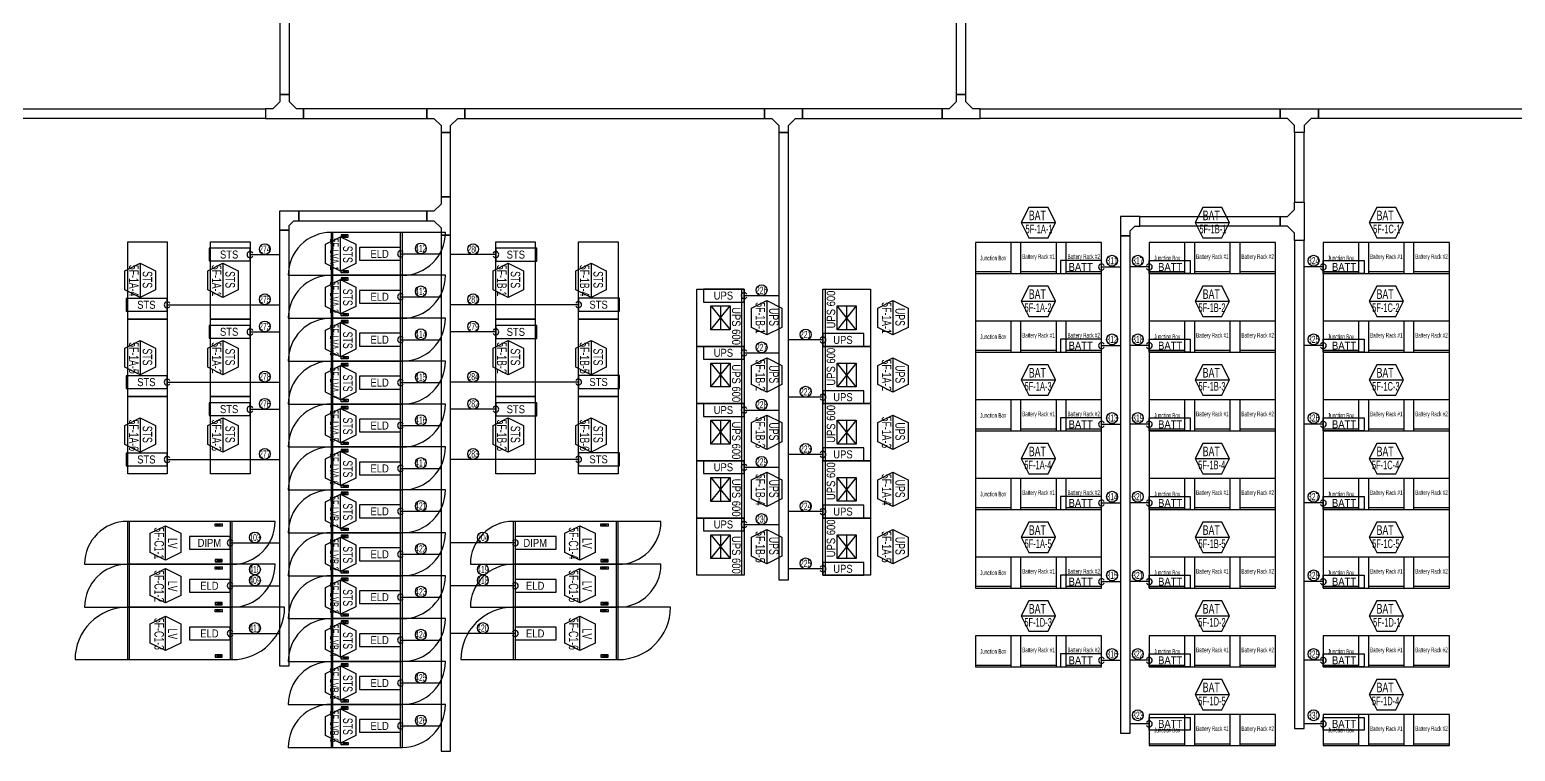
# Model space of a CAD drawing. Header units: millimetres. Extents: x 89450 to 753248, y -530175 to 1209785.
# Drawn here: x 309450 to 340634, y 386378 to 401511 of the extents above; entities that cross this region are included whole.
import ezdxf
from ezdxf.enums import TextEntityAlignment as Align

# ---------------------------------------------------------------- set-up
doc = ezdxf.new("R2010")
doc.units = ezdxf.units.MM
doc.header["$LTSCALE"] = 150
for name, color, linetype in [('------00 Switch Gear', 3, 'Continuous'), ('------00 Switch Gear_Number', 1, 'Continuous'), ('-----29 Indicator', 1, 'Continuous'), ('-----99 EPMS CABLE DUCT', 4, 'Continuous'), ('-----99 EPMS CONDUIT', 4, 'Continuous'), ('-----99 EPMS DEVICE', 3, 'Continuous')]:
    doc.layers.add(name, color=color, linetype=linetype)
doc.layers.add('NOPLOT', color=191, linetype='Continuous', plot=False)
doc.styles.add('ELEC', font='')
doc.styles.get('ELEC').set_extended_font_data('Dotum')

# ---------------------------------------------------------------- blocks, each defined once
blk = doc.blocks.new('zw$32E')
for p, q in [((100, 0), (0, 0)), ((0, 0), (0, -400)), ((100, -75), (100, 0)), ((175, -150), (100, -75)), ((250, -150), (175, -150)), ((250, -250), (250, -150)), ((100, -325), (175, -250)), ((175, -250), (250, -250)), ((0, -400), (100, -400)), ((100, -400), (100, -325))]:
    blk.add_line(p, q)
blk = doc.blocks.new('A$C2e8f9a8b')
at = {"color": 0}
blk.add_line((30, 750), (30, 0), dxfattribs=at)
blk.add_lwpolyline([(650, 0), (0, 0), (0, 750), (650, 750)], close=True, dxfattribs=at)
blk = doc.blocks.new('UPS 600kV')
at = {"layer": '------00 Switch Gear', "color": 161}
blk.add_line((800, 850), (-402, 850), dxfattribs=at)
blk.add_lwpolyline([(798, -100), (-402, -100), (-402, 900), (798, 900)], close=True, dxfattribs=at)
at = {"layer": 'NOPLOT', "color": 161}
for p, q in [((-52, 199), (448, 601)), ((448, 199), (-52, 601)), ((-52, 400), (448, 400))]:
    blk.add_line(p, q, dxfattribs=at)
blk.add_lwpolyline([(448, 601), (448, 199), (-52, 199), (-52, 601)], close=True, dxfattribs=at)
at = {"layer": 'NOPLOT', "color": 161, "style": 'ELEC', "width": 0.85}
blk.add_text('UPS 600', height=178.2, dxfattribs=at).set_placement((-26, 731), align=Align.MIDDLE_LEFT)
blk = doc.blocks.new('STS-R')
at = {"color": 161}
blk.add_lwpolyline([(886994, -128588), (888614, -128588), (888614, -129418), (886994, -129418), (886994, -128588)], dxfattribs=at)
blk = doc.blocks.new('900X1500')
at = {"layer": '------00 Switch Gear', "color": 0}
for p, q in [((-1460, 900), (-1460, 0)), ((-210, 850), (-360, 800)), ((-360, 850), (-210, 800)), ((900, 900), (-42, 900)), ((-40, 900), (-40, 0)), ((-2400, 0), (-1458, 0)), ((-210, 50), (-360, 100)), ((-360, 50), (-210, 100))]:
    blk.add_line(p, q, dxfattribs=at)
at = {"layer": '------00 Switch Gear', "color": 0, "elevation": 0}
for points in [[(-1500, 900), (-1500, 0), (0, 0), (0, 900)], [(-360, 850), (-210, 850), (-210, 800), (-360, 800)], [(-360, 50), (-210, 50), (-210, 100), (-360, 100)]]:
    blk.add_lwpolyline(points, close=True, dxfattribs=at)
at = {"layer": '------00 Switch Gear', "color": 0}
for centre, start, end in [((-1500, 0), 90, 180), ((0, 900), 270, 0)]:
    blk.add_arc(centre, 900, start, end, dxfattribs=at)
blk = doc.blocks.new('1100x2200')
at = {"layer": '------00 Switch Gear', "color": 161}
for p, q in [((-2160, 0), (-2160, 1100)), ((-1990, 1050), (-1840, 1000)), ((-1840, 1050), (-1990, 1000)), ((1100, 1100), (-42, 1100)), ((-40, 0), (-40, 1100)), ((-3300, 0), (-2158, 0)), ((-1990, 50), (-1840, 100)), ((-1840, 50), (-1990, 100))]:
    blk.add_line(p, q, dxfattribs=at)
at = {"layer": '------00 Switch Gear', "color": 161, "elevation": 0}
for points in [[(0, 0), (0, 1100), (-2200, 1100), (-2200, 0)], [(-1840, 1050), (-1990, 1050), (-1990, 1000), (-1840, 1000)], [(-1840, 50), (-1990, 50), (-1990, 100), (-1840, 100)]]:
    blk.add_lwpolyline(points, close=True, dxfattribs=at)
at = {"layer": '------00 Switch Gear', "color": 161}
for centre, start, end in [((-2200, 0), 90, 180), ((0, 1100), 270, 0)]:
    blk.add_arc(centre, 1100, start, end, dxfattribs=at)
blk = doc.blocks.new('900x2200')
at = {"layer": '------00 Switch Gear', "color": 161}
for p, q in [((-2160, 900), (-2160, 0)), ((-210, 850), (-360, 800)), ((-360, 850), (-210, 800)), ((900, 900), (-42, 900)), ((-40, 900), (-40, 0)), ((-3100, 0), (-2158, 0)), ((-210, 50), (-360, 100)), ((-360, 50), (-210, 100))]:
    blk.add_line(p, q, dxfattribs=at)
for points in [[(-2200, 900), (-2200, 0), (0, 0), (0, 900)], [(-360, 850), (-210, 850), (-210, 800), (-360, 800)], [(-360, 50), (-210, 50), (-210, 100), (-360, 100)]]:
    blk.add_lwpolyline(points, close=True, dxfattribs=at)
for centre, start, end in [((-2200, 0), 90, 180), ((0, 900), 270, 0)]:
    blk.add_arc(centre, 900, start, end, dxfattribs=at)

msp = doc.modelspace()

# ---------------------------------------------------------------- linework, layer by layer
at = {"layer": '------00 Switch Gear', "color": 161, "elevation": 0}
for points in [[(331950, 389800), (331950, 397050), (329300, 397050), (329300, 389800), (331950, 389800)], [(335600, 389800), (335600, 397050), (332950, 397050), (332950, 389800), (335600, 389800)], [(339250, 389800), (339250, 397050), (336600, 397050), (336600, 389800), (339250, 389800)]]:
    msp.add_lwpolyline(points, dxfattribs=at)
for points in [[(329300, 397050), (329300, 396400), (331950, 396400), (331950, 397050)], [(332950, 397050), (332950, 396400), (335600, 396400), (335600, 397050)], [(336600, 397050), (336600, 396400), (339250, 396400), (339250, 397050)], [(329300, 395400), (329300, 394750), (331950, 394750), (331950, 395400)], [(332950, 395400), (332950, 394750), (335600, 394750), (335600, 395400)], [(336600, 395400), (336600, 394750), (339250, 394750), (339250, 395400)], [(329300, 393750), (329300, 393100), (331950, 393100), (331950, 393750)], [(332950, 393750), (332950, 393100), (335600, 393100), (335600, 393750)], [(336600, 393750), (336600, 393100), (339250, 393100), (339250, 393750)], [(329300, 392100), (329300, 391450), (331950, 391450), (331950, 392100)], [(332950, 392100), (332950, 391450), (335600, 391450), (335600, 392100)], [(336600, 392100), (336600, 391450), (339250, 391450), (339250, 392100)], [(329300, 390450), (329300, 389800), (331950, 389800), (331950, 390450)], [(332950, 390450), (332950, 389800), (335600, 389800), (335600, 390450)], [(336600, 390450), (336600, 389800), (339250, 389800), (339250, 390450)], [(329300, 388800), (329300, 388150), (331950, 388150), (331950, 388800)], [(332950, 388800), (332950, 388150), (335600, 388150), (335600, 388800)], [(336600, 388800), (336600, 388150), (339250, 388150), (339250, 388800)], [(332950, 387150), (332950, 386500), (335600, 386500), (335600, 387150)], [(336600, 387150), (336600, 386500), (339250, 386500), (339250, 387150)]]:
    msp.add_lwpolyline(points, close=True, dxfattribs=at)
at = {"layer": '------00 Switch Gear_Number', "elevation": 0}
for points in [[(330265, 397465), (330985, 397465), (330825, 397785), (330425, 397785), (330265, 397465), (330425, 397145), (330825, 397145), (330985, 397465)], [(333915, 397465), (334635, 397465), (334475, 397785), (334075, 397785), (333915, 397465), (334075, 397145), (334475, 397145), (334635, 397465)], [(337565, 397465), (338285, 397465), (338125, 397785), (337725, 397785), (337565, 397465), (337725, 397145), (338125, 397145), (338285, 397465)], [(315976, 396450), (315976, 397170), (316296, 397010), (316296, 396609), (315976, 396450), (315656, 396609), (315656, 397010), (315976, 397170)], [(315976, 395550), (315976, 396270), (316296, 396110), (316296, 395709), (315976, 395550), (315656, 395709), (315656, 396110), (315976, 396270)], [(330265, 395815), (330985, 395815), (330825, 396135), (330425, 396135), (330265, 395815), (330425, 395495), (330825, 395495), (330985, 395815)], [(333915, 395815), (334635, 395815), (334475, 396135), (334075, 396135), (333915, 395815), (334075, 395495), (334475, 395495), (334635, 395815)], [(337565, 395815), (338285, 395815), (338125, 396135), (337725, 396135), (337565, 395815), (337725, 395495), (338125, 395495), (338285, 395815)], [(324920, 395829), (324920, 395109), (324600, 395269), (324600, 395670), (324920, 395829), (325240, 395670), (325240, 395269), (324920, 395109)], [(327570, 395829), (327570, 395109), (327250, 395269), (327250, 395670), (327570, 395829), (327890, 395670), (327890, 395269), (327570, 395109)], [(315976, 394650), (315976, 395370), (316296, 395210), (316296, 394809), (315976, 394650), (315656, 394809), (315656, 395210), (315976, 395370)], [(324920, 394629), (324920, 393909), (324600, 394069), (324600, 394470), (324920, 394629), (325240, 394470), (325240, 394069), (324920, 393909)], [(327570, 394629), (327570, 393909), (327250, 394069), (327250, 394470), (327570, 394629), (327890, 394470), (327890, 394069), (327570, 393909)], [(330265, 394165), (330985, 394165), (330825, 394485), (330425, 394485), (330265, 394165), (330425, 393845), (330825, 393845), (330985, 394165)], [(333915, 394165), (334635, 394165), (334475, 394485), (334075, 394485), (333915, 394165), (334075, 393845), (334475, 393845), (334635, 394165)], [(337565, 394165), (338285, 394165), (338125, 394485), (337725, 394485), (337565, 394165), (337725, 393845), (338125, 393845), (338285, 394165)], [(315976, 393750), (315976, 394470), (316296, 394310), (316296, 393909), (315976, 393750), (315656, 393909), (315656, 394310), (315976, 394470)], [(315976, 392850), (315976, 393570), (316296, 393410), (316296, 393009), (315976, 392850), (315656, 393009), (315656, 393410), (315976, 393570)], [(324920, 393429), (324920, 392709), (324600, 392869), (324600, 393270), (324920, 393429), (325240, 393270), (325240, 392869), (324920, 392709)], [(327570, 393429), (327570, 392709), (327250, 392869), (327250, 393270), (327570, 393429), (327890, 393270), (327890, 392869), (327570, 392709)], [(315976, 391950), (315976, 392670), (316296, 392510), (316296, 392109), (315976, 391950), (315656, 392109), (315656, 392510), (315976, 392670)], [(330265, 392515), (330985, 392515), (330825, 392835), (330425, 392835), (330265, 392515), (330425, 392195), (330825, 392195), (330985, 392515)], [(333915, 392515), (334635, 392515), (334475, 392835), (334075, 392835), (333915, 392515), (334075, 392195), (334475, 392195), (334635, 392515)], [(337565, 392515), (338285, 392515), (338125, 392835), (337725, 392835), (337565, 392515), (337725, 392195), (338125, 392195), (338285, 392515)], [(324920, 392229), (324920, 391509), (324600, 391669), (324600, 392070), (324920, 392229), (325240, 392070), (325240, 391669), (324920, 391509)], [(327570, 392229), (327570, 391509), (327250, 391669), (327250, 392070), (327570, 392229), (327890, 392070), (327890, 391669), (327570, 391509)], [(315976, 391050), (315976, 391770), (316296, 391610), (316296, 391209), (315976, 391050), (315656, 391209), (315656, 391610), (315976, 391770)], [(312301, 390389), (312301, 391109), (312621, 390949), (312621, 390548), (312301, 390389), (311981, 390548), (311981, 390949), (312301, 391109)], [(321000, 390389), (321000, 391109), (321320, 390949), (321320, 390548), (321000, 390389), (320680, 390548), (320680, 390949), (321000, 391109)], [(330265, 390865), (330985, 390865), (330825, 391185), (330425, 391185), (330265, 390865), (330425, 390545), (330825, 390545), (330985, 390865)], [(333915, 390865), (334635, 390865), (334475, 391185), (334075, 391185), (333915, 390865), (334075, 390545), (334475, 390545), (334635, 390865)], [(337565, 390865), (338285, 390865), (338125, 391185), (337725, 391185), (337565, 390865), (337725, 390545), (338125, 390545), (338285, 390865)], [(315976, 390150), (315976, 390870), (316296, 390710), (316296, 390309), (315976, 390150), (315656, 390309), (315656, 390710), (315976, 390870)], [(324920, 391029), (324920, 390309), (324600, 390469), (324600, 390870), (324920, 391029), (325240, 390870), (325240, 390469), (324920, 390309)], [(327570, 391029), (327570, 390309), (327250, 390469), (327250, 390870), (327570, 391029), (327890, 390870), (327890, 390469), (327570, 390309)], [(312301, 389489), (312301, 390209), (312621, 390049), (312621, 389648), (312301, 389489), (311981, 389648), (311981, 390049), (312301, 390209)], [(321000, 389489), (321000, 390209), (321320, 390049), (321320, 389648), (321000, 389489), (320680, 389648), (320680, 390049), (321000, 390209)], [(315976, 389250), (315976, 389970), (316296, 389810), (316296, 389409), (315976, 389250), (315656, 389409), (315656, 389810), (315976, 389970)], [(330265, 389215), (330985, 389215), (330825, 389535), (330425, 389535), (330265, 389215), (330425, 388895), (330825, 388895), (330985, 389215)], [(333915, 389215), (334635, 389215), (334475, 389535), (334075, 389535), (333915, 389215), (334075, 388895), (334475, 388895), (334635, 389215)], [(337565, 389215), (338285, 389215), (338125, 389535), (337725, 389535), (337565, 389215), (337725, 388895), (338125, 388895), (338285, 389215)], [(312301, 388489), (312301, 389209), (312621, 389049), (312621, 388648), (312301, 388489), (311981, 388648), (311981, 389049), (312301, 389209)], [(321000, 388489), (321000, 389209), (321320, 389049), (321320, 388648), (321000, 388489), (320680, 388648), (320680, 389049), (321000, 389209)], [(315976, 388350), (315976, 389070), (316296, 388910), (316296, 388509), (315976, 388350), (315656, 388509), (315656, 388910), (315976, 389070)], [(315976, 387450), (315976, 388170), (316296, 388010), (316296, 387609), (315976, 387450), (315656, 387609), (315656, 388010), (315976, 388170)], [(333915, 387565), (334635, 387565), (334475, 387885), (334075, 387885), (333915, 387565), (334075, 387245), (334475, 387245), (334635, 387565)], [(337565, 387565), (338285, 387565), (338125, 387885), (337725, 387885), (337565, 387565), (337725, 387245), (338125, 387245), (338285, 387565)], [(315976, 386550), (315976, 387270), (316296, 387110), (316296, 386709), (315976, 386550), (315656, 386709), (315656, 387110), (315976, 387270)]]:
    msp.add_lwpolyline(points, dxfattribs=at)
at = {"layer": '------00 Switch Gear_Number', "color": 1, "elevation": 0}
for points in [[(311770, 396614), (311770, 395894), (311450, 396053), (311450, 396454), (311770, 396614), (312090, 396454), (312090, 396053), (311770, 395894)], [(313507, 396614), (313507, 395894), (313187, 396053), (313187, 396454), (313507, 396614), (313827, 396454), (313827, 396053), (313507, 395894)], [(319495, 396614), (319495, 395894), (319175, 396053), (319175, 396454), (319495, 396614), (319815, 396454), (319815, 396053), (319495, 395894)], [(321232, 396614), (321232, 395894), (320912, 396053), (320912, 396454), (321232, 396614), (321552, 396454), (321552, 396053), (321232, 395894)], [(311770, 394992), (311770, 394272), (311450, 394431), (311450, 394832), (311770, 394992), (312090, 394832), (312090, 394431), (311770, 394272)], [(313507, 394992), (313507, 394272), (313187, 394431), (313187, 394832), (313507, 394992), (313827, 394832), (313827, 394431), (313507, 394272)], [(319495, 394992), (319495, 394272), (319175, 394431), (319175, 394832), (319495, 394992), (319815, 394832), (319815, 394431), (319495, 394272)], [(321232, 394992), (321232, 394272), (320912, 394431), (320912, 394832), (321232, 394992), (321552, 394832), (321552, 394431), (321232, 394272)], [(311770, 393370), (311770, 392650), (311450, 392809), (311450, 393210), (311770, 393370), (312090, 393210), (312090, 392809), (311770, 392650)], [(313507, 393370), (313507, 392650), (313187, 392809), (313187, 393210), (313507, 393370), (313827, 393210), (313827, 392809), (313507, 392650)], [(319495, 393370), (319495, 392650), (319175, 392809), (319175, 393210), (319495, 393370), (319815, 393210), (319815, 392809), (319495, 392650)], [(321232, 393370), (321232, 392650), (320912, 392809), (320912, 393210), (321232, 393370), (321552, 393210), (321552, 392809), (321232, 392650)]]:
    msp.add_lwpolyline(points, dxfattribs=at)
at = {"layer": '-----29 Indicator'}
for centre in [(314385, 396909, 0), (317660, 396923, 0), (318758, 396908, 0), (332170, 396667, 0), (332710, 396667, 0), (336401, 396667, 0), (317660, 396023, 0), (324813, 396048, 0), (314385, 395857, 0), (318758, 395858, 0), (314385, 395287, 0), (317660, 395123, 0), (318758, 395286, 0), (325738, 395118, 0), (332170, 395017, 0), (332710, 395017, 0), (336401, 395017, 0), (324813, 394848, 0), (314385, 394235, 0), (317660, 394223, 0), (318758, 394236, 0), (325738, 393918, 0), (314385, 393665, 0), (318758, 393664, 0), (324813, 393648, 0), (317660, 393323, 0), (332170, 393367, 0), (332710, 393367, 0), (336401, 393367, 0), (314385, 392613, 0), (318758, 392614, 0), (325738, 392718, 0), (317660, 392423, 0), (324813, 392448, 0), (332170, 391717, 0), (332710, 391717, 0), (336401, 391717, 0), (317660, 391523, 0), (324813, 391248, 0), (325738, 391518, 0), (314178, 390862, 0), (317660, 390623, 0), (318962, 390862, 0), (325738, 390318, 0), (314178, 390190, 0), (318962, 390190, 0), (332170, 390067, 0), (332710, 390067, 0), (336401, 390067, 0), (314178, 389962, 0), (317660, 389723, 0), (318962, 389962, 0), (314178, 388962, 0), (317660, 388823, 0), (318962, 388962, 0), (332170, 388417, 0), (332710, 388417, 0), (336401, 388417, 0), (317660, 387923, 0), (317660, 387023, 0), (332710, 387132, 0), (336401, 387132, 0)]:
    msp.add_circle(centre, 114, dxfattribs=at)
at = {"layer": '-----99 EPMS CABLE DUCT', "elevation": 0}
for points in [[(314900, 416572), (314700, 416572), (314700, 400152), (314900, 400152)], [(329100, 416572), (328900, 416572), (328900, 400152), (329100, 400152)], [(304500, 399852), (314400, 399852), (314400, 399652), (304500, 399652)], [(317784, 399852), (315200, 399852), (315200, 399652), (317784, 399652)], [(324875, 399852), (318584, 399852), (318584, 399652), (324875, 399652)], [(328600, 399852), (325675, 399852), (325675, 399652), (328600, 399652)], [(329400, 399852), (335700, 399852), (335700, 399652), (329400, 399652)], [(336500, 399852), (348245, 399852), (348245, 399652), (336500, 399652)], [(318284, 399352), (318084, 399352), (318084, 398004), (318284, 398004)], [(325375, 399352), (325175, 399352), (325175, 389976), (325375, 389976)], [(336200, 399352), (336000, 399352), (336000, 397891), (336200, 397891)], [(317784, 397704), (315096, 397704), (315096, 397504), (317784, 397504)], [(314896, 397304), (314696, 397304), (314696, 388171), (314896, 388171)], [(332750, 397591), (335700, 397591), (335700, 397391), (332750, 397391)], [(318284, 397204), (318084, 397204), (318084, 386378), (318284, 386378)], [(332550, 397191), (332350, 397191), (332350, 386755), (332550, 386755)], [(336200, 397091), (336000, 397091), (336000, 386855), (336200, 386855)]]:
    msp.add_lwpolyline(points, close=True, dxfattribs=at)
for points in [[(315096, 397504), (315096, 397704), (314696, 397704), (314696, 397304), (314896, 397304), (314896, 397404), (314996, 397504), (315096, 397504)], [(332750, 397391), (332750, 397591), (332350, 397591), (332350, 397191), (332550, 397191), (332550, 397291), (332650, 397391), (332750, 397391)]]:
    msp.add_lwpolyline(points, dxfattribs=at)
at = {"layer": '-----99 EPMS CONDUIT'}
for p, q in [((314075, 396796, 0), (314696, 396796, 0)), ((317236, 396810, 0), (318084, 396810)), ((319233, 396795, 0), (318284, 396795)), ((331950, 396535, 0), (332350, 396535, 0)), ((332950, 396535, 0), (332550, 396535, 0)), ((336600, 396535, 0), (336200, 396535, 0)), ((312338, 395741, 0), (314696, 395743, 0)), ((317236, 395910, 0), (318084, 395910)), ((320970, 395744, 0), (318284, 395744)), ((324450, 395934, 0), (325175, 395934, 0)), ((314075, 395174, 0), (314696, 395174, 0)), ((319233, 395173, 0), (318284, 395173)), ((317236, 395010, 0), (318084, 395010)), ((326100, 395004, 0), (325375, 395004, 0)), ((331950, 394885, 0), (332350, 394885, 0)), ((332950, 394885, 0), (332550, 394885, 0)), ((336600, 394885, 0), (336200, 394885, 0)), ((324450, 394734, 0), (325175, 394734, 0)), ((312338, 394119, 0), (314696, 394121, 0)), ((317236, 394110, 0), (318084, 394110)), ((320970, 394122, 0), (318284, 394122)), ((314075, 393552, 0), (314696, 393552, 0)), ((319233, 393551, 0), (318284, 393551)), ((326100, 393804, 0), (325375, 393804, 0)), ((324450, 393534, 0), (325175, 393534, 0)), ((331950, 393235, 0), (332350, 393235, 0)), ((332950, 393235, 0), (332550, 393235, 0)), ((336600, 393235, 0), (336200, 393235, 0)), ((317236, 393210, 0), (318084, 393210)), ((326100, 392604, 0), (325375, 392604, 0)), ((312338, 392497, 0), (314696, 392499, 0)), ((317236, 392310, 0), (318084, 392310)), ((320970, 392500, 0), (318284, 392500)), ((324450, 392334, 0), (325175, 392334, 0)), ((317236, 391410, 0), (318084, 391410)), ((326100, 391404, 0), (325375, 391404, 0)), ((331950, 391585, 0), (332350, 391585, 0)), ((332950, 391585, 0), (332550, 391585, 0)), ((336600, 391585, 0), (336200, 391585, 0)), ((324450, 391134, 0), (325175, 391134, 0)), ((313661, 390749, 0), (314696, 390749)), ((319640, 390749, 0), (318284, 390749)), ((317236, 390510, 0), (318084, 390510)), ((326100, 390204, 0), (325375, 390204, 0)), ((313661, 389849, 0), (314696, 389849)), ((319640, 389849, 0), (318284, 389849)), ((331950, 389935, 0), (332350, 389935, 0)), ((332950, 389935, 0), (332550, 389935, 0)), ((336600, 389935, 0), (336200, 389935, 0)), ((317236, 389610, 0), (318084, 389610)), ((313661, 388849, 0), (314696, 388849)), ((317236, 388710, 0), (318084, 388710)), ((319640, 388849, 0), (318284, 388849)), ((331950, 388285, 0), (332350, 388285, 0)), ((332950, 388285, 0), (332550, 388285, 0)), ((336600, 388285, 0), (336200, 388285, 0)), ((317236, 387810, 0), (318084, 387810)), ((317236, 386910, 0), (318084, 386910)), ((332950, 386952, 0), (332550, 386952, 0)), ((336600, 386952, 0), (336200, 386952, 0))]:
    msp.add_line(p, q, dxfattribs=at)
for centre, start, end in [((314075, 396796, 0), 30, 330), ((317236, 396810, 0), 30, 330), ((319233, 396795, 0), 210, 150), ((331950, 396535, 0), 30, 330), ((332950, 396535, 0), 210, 150), ((336600, 396535, 0), 210, 150), ((312338, 395741, 0), 30, 330), ((317236, 395910, 0), 30, 330), ((320970, 395744, 0), 210, 150), ((324450, 395934, 0), 30, 330), ((314075, 395174, 0), 30, 330), ((319233, 395173, 0), 210, 150), ((317236, 395010, 0), 30, 330), ((324450, 394734, 0), 30, 330), ((326100, 395004, 0), 210, 150), ((331950, 394885, 0), 30, 330), ((332950, 394885, 0), 210, 150), ((336600, 394885, 0), 210, 150), ((312338, 394119, 0), 30, 330), ((317236, 394110, 0), 30, 330), ((320970, 394122, 0), 210, 150), ((326100, 393804, 0), 210, 150), ((314075, 393552, 0), 30, 330), ((319233, 393551, 0), 210, 150), ((324450, 393534, 0), 30, 330), ((317236, 393210, 0), 30, 330), ((331950, 393235, 0), 30, 330), ((332950, 393235, 0), 210, 150), ((336600, 393235, 0), 210, 150), ((326100, 392604, 0), 210, 150), ((312338, 392497, 0), 30, 330), ((317236, 392310, 0), 30, 330), ((320970, 392500, 0), 210, 150), ((324450, 392334, 0), 30, 330), ((317236, 391410, 0), 30, 330), ((326100, 391404, 0), 210, 150), ((331950, 391585, 0), 30, 330), ((332950, 391585, 0), 210, 150), ((336600, 391585, 0), 210, 150), ((324450, 391134, 0), 30, 330), ((313661, 390749, 0), 30, 330), ((319640, 390749, 0), 210, 150), ((317236, 390510, 0), 30, 330), ((326100, 390204, 0), 210, 150), ((313661, 389849, 0), 30, 330), ((319640, 389849, 0), 210, 150), ((331950, 389935, 0), 30, 330), ((332950, 389935, 0), 210, 150), ((336600, 389935, 0), 210, 150), ((317236, 389610, 0), 30, 330), ((313661, 388849, 0), 30, 330), ((319640, 388849, 0), 210, 150), ((317236, 388710, 0), 30, 330), ((331950, 388285, 0), 30, 330), ((332950, 388285, 0), 210, 150), ((336600, 388285, 0), 210, 150), ((317236, 387810, 0), 30, 330), ((332950, 386952, 0), 210, 150), ((336600, 386952, 0), 210, 150), ((317236, 386910, 0), 30, 330)]:
    msp.add_arc(centre, 63.8, start, end, dxfattribs=at)
at = {"layer": '-----99 EPMS DEVICE', "elevation": 0}
for points in [[(314075, 396930), (313215, 396930), (313215, 396661), (314075, 396661)], [(320093, 396929), (319233, 396929), (319233, 396660), (320093, 396660)], [(331950, 396670), (331090, 396670), (331090, 396400), (331950, 396400)], [(332950, 396670), (333810, 396670), (333810, 396400), (332950, 396400)], [(336600, 396670), (337460, 396670), (337460, 396400), (336600, 396400)], [(324450, 396069), (323590, 396069), (323590, 395800), (324450, 395800)], [(312338, 395876), (311478, 395876), (311478, 395606), (312338, 395606)], [(321830, 395879), (320970, 395879), (320970, 395609), (321830, 395609)], [(314075, 395310), (313215, 395310), (313215, 395041), (314075, 395041)], [(320093, 395307), (319233, 395307), (319233, 395038), (320093, 395038)], [(326960, 395139), (326100, 395139), (326100, 394869), (326960, 394869)], [(324450, 394869), (323590, 394869), (323590, 394600), (324450, 394600)], [(331950, 395020), (331090, 395020), (331090, 394750), (331950, 394750)], [(332950, 395020), (333810, 395020), (333810, 394750), (332950, 394750)], [(336600, 395020), (337460, 395020), (337460, 394750), (336600, 394750)], [(312338, 394254), (311478, 394254), (311478, 393984), (312338, 393984)], [(321830, 394257), (320970, 394257), (320970, 393987), (321830, 393987)], [(326960, 393939), (326100, 393939), (326100, 393669), (326960, 393669)], [(314075, 393688), (313215, 393688), (313215, 393419), (314075, 393419)], [(320093, 393685), (319233, 393685), (319233, 393416), (320093, 393416)], [(324450, 393669), (323590, 393669), (323590, 393400), (324450, 393400)], [(331950, 393370), (331090, 393370), (331090, 393100), (331950, 393100)], [(332950, 393370), (333810, 393370), (333810, 393100), (332950, 393100)], [(336600, 393370), (337460, 393370), (337460, 393100), (336600, 393100)], [(312338, 392632), (311478, 392632), (311478, 392362), (312338, 392362)], [(321830, 392635), (320970, 392635), (320970, 392365), (321830, 392365)], [(326960, 392739), (326100, 392739), (326100, 392469), (326960, 392469)], [(324450, 392469), (323590, 392469), (323590, 392200), (324450, 392200)], [(331950, 391720), (331090, 391720), (331090, 391450), (331950, 391450)], [(332950, 391720), (333810, 391720), (333810, 391450), (332950, 391450)], [(336600, 391720), (337460, 391720), (337460, 391450), (336600, 391450)], [(326960, 391539), (326100, 391539), (326100, 391269), (326960, 391269)], [(324450, 391269), (323590, 391269), (323590, 391000), (324450, 391000)], [(313661, 390883), (312801, 390883), (312801, 390614), (313661, 390614)], [(320500, 390883), (319640, 390883), (319640, 390614), (320500, 390614)], [(326960, 390339), (326100, 390339), (326100, 390069), (326960, 390069)], [(331950, 390070), (331090, 390070), (331090, 389800), (331950, 389800)], [(332950, 390070), (333810, 390070), (333810, 389800), (332950, 389800)], [(336600, 390070), (337460, 390070), (337460, 389800), (336600, 389800)], [(331950, 388420), (331090, 388420), (331090, 388150), (331950, 388150)], [(332950, 388420), (333810, 388420), (333810, 388150), (332950, 388150)], [(336600, 388420), (337460, 388420), (337460, 388150), (336600, 388150)], [(332950, 387087), (333810, 387087), (333810, 386817), (332950, 386817)], [(336600, 387087), (337460, 387087), (337460, 386817), (336600, 386817)]]:
    msp.add_lwpolyline(points, close=True, dxfattribs=at)
at = {"layer": '-----99 EPMS DEVICE', "color": 2, "elevation": 0}
for points in [[(317236, 396944), (316375, 396944), (316375, 396675), (317236, 396675)], [(317236, 396044), (316375, 396044), (316375, 395775), (317236, 395775)], [(317236, 395144), (316375, 395144), (316375, 394875), (317236, 394875)], [(317236, 394244), (316375, 394244), (316375, 393975), (317236, 393975)], [(317236, 393344), (316375, 393344), (316375, 393075), (317236, 393075)], [(317236, 392444), (316375, 392444), (316375, 392175), (317236, 392175)], [(317236, 391544), (316375, 391544), (316375, 391275), (317236, 391275)], [(317236, 390644), (316375, 390644), (316375, 390375), (317236, 390375)], [(313661, 389983), (312801, 389983), (312801, 389714), (313661, 389714)], [(320500, 389983), (319640, 389983), (319640, 389714), (320500, 389714)], [(317236, 389744), (316375, 389744), (316375, 389475), (317236, 389475)], [(313661, 388983), (312801, 388983), (312801, 388714), (313661, 388714)], [(320500, 388983), (319640, 388983), (319640, 388714), (320500, 388714)], [(317236, 388844), (316375, 388844), (316375, 388575), (317236, 388575)], [(317236, 387944), (316375, 387944), (316375, 387675), (317236, 387675)], [(317236, 387044), (316375, 387044), (316375, 386775), (317236, 386775)]]:
    msp.add_lwpolyline(points, close=True, dxfattribs=at)

# ---------------------------------------------------------------- block references
at = {"layer": '------00 Switch Gear'}
for name, p, rotation in [('STS-R', (182920, -491551, 0), 90), ('STS-R', (184657, -491551, 0), 90), ('STS-R', (190645, -491551, 0), 90), ('STS-R', (192382, -491551, 0), 90), ('UPS 600kV', (323550, 395667, 0), 270), ('UPS 600kV', (327000, 395272, 0), 90), ('STS-R', (182920, -493173, 0), 90), ('STS-R', (184657, -493173, 0), 90), ('STS-R', (190645, -493173, 0), 90), ('STS-R', (192382, -493173, 0), 90), ('UPS 600kV', (323550, 394467, 0), 270), ('UPS 600kV', (327000, 394072, 0), 90), ('STS-R', (182920, -494795, 0), 90), ('STS-R', (184657, -494795, 0), 90), ('STS-R', (190645, -494795, 0), 90), ('STS-R', (192382, -494795, 0), 90), ('UPS 600kV', (323550, 393267, 0), 270), ('UPS 600kV', (327000, 392872, 0), 90), ('UPS 600kV', (323550, 392067, 0), 270), ('UPS 600kV', (327000, 391672, 0), 90), ('UPS 600kV', (323550, 390867, 0), 270), ('UPS 600kV', (327000, 390472, 0), 90), ('1100x2200', (311501, 389399, 0), 180), ('1100x2200', (319600, 389399, 0), 180)]:
    msp.add_blockref(name, p, dxfattribs=dict(at, rotation=rotation))
at = {"layer": '------00 Switch Gear', "color": 161, "rotation": 180}
for p in [(315776, 397260, 0), (315776, 396360, 0), (315776, 395460, 0), (315776, 394560, 0), (315776, 393660, 0), (315776, 392760, 0), (315776, 391860, 0), (315776, 390960, 0), (315776, 390060, 0), (315776, 389160, 0), (315776, 388260, 0), (315776, 387360, 0)]:
    msp.add_blockref('900X1500', p, dxfattribs=at)
at = {"layer": '------00 Switch Gear', "color": 161, "xscale": -1, "rotation": 270}
for p in [(329300, 396400, 0), (330250, 396400, 0), (331200, 396400, 0), (332950, 396400, 0), (333900, 396400, 0), (334850, 396400, 0), (336600, 396400, 0), (337550, 396400, 0), (338500, 396400, 0), (329300, 394750, 0), (330250, 394750, 0), (331200, 394750, 0), (332950, 394750, 0), (333900, 394750, 0), (334850, 394750, 0), (336600, 394750, 0), (337550, 394750, 0), (338500, 394750, 0), (329300, 393100), (330250, 393100), (331200, 393100), (332950, 393100), (333900, 393100), (334850, 393100), (336600, 393100), (337550, 393100), (338500, 393100), (329300, 391450), (330250, 391450), (331200, 391450), (332950, 391450), (333900, 391450), (334850, 391450), (336600, 391450), (337550, 391450), (338500, 391450), (329300, 389800), (330250, 389800), (331200, 389800), (332950, 389800), (333900, 389800), (334850, 389800), (336600, 389800), (337550, 389800), (338500, 389800), (329300, 388150), (330250, 388150), (331200, 388150), (332950, 388150), (333900, 388150), (334850, 388150), (336600, 388150), (337550, 388150), (338500, 388150), (332950, 386500), (333900, 386500), (334850, 386500), (336600, 386500), (337550, 386500), (338500, 386500)]:
    msp.add_blockref('A$C2e8f9a8b', p, dxfattribs=at)
at = {"layer": '------00 Switch Gear'}
for p in [(313701, 390299, 0), (321800, 390299, 0), (313701, 389399, 0), (321800, 389399, 0)]:
    msp.add_blockref('900x2200', p, dxfattribs=at)
at = {"layer": '-----99 EPMS CABLE DUCT'}
for p, xscale, yscale, zscale, rotation in [((314400, 399652), 2, 2, 2, 89.99999999999993), ((328600, 399652), 2, 2, 2, 89.99999999999993), ((318584, 399852), 1.999999999999999, 1.999999999999999, 1.999999999999999, 270.0000000000002), ((325675, 399852), 1.999999999999999, 1.999999999999999, 1.999999999999999, 270.0000000000002), ((335700, 399852), -1.999999999999999, 1.999999999999999, 2, 89.99999999999993), ((318284, 397204), 2, 2, 2, 180), ((336200, 397891), -1.999999999999999, 1.999999999999999, 2, 359.9999999999258)]:
    msp.add_blockref('zw$32E', p, dxfattribs=dict(at, xscale=xscale, yscale=yscale, zscale=zscale, rotation=rotation))

# ---------------------------------------------------------------- texts
at = {"layer": '------00 Switch Gear', "color": 161, "style": 'ELEC', "width": 0.6}
for s, p in [('Junction Box', (329675, 396722, 0)), ('Battery Rack #1', (330625, 396753, 0)), ('Battery Rack #2', (331575, 396753, 0)), ('Junction Box', (333325, 396722, 0)), ('Battery Rack #1', (334275, 396753, 0)), ('Battery Rack #2', (335225, 396753, 0)), ('Junction Box', (336975, 396722, 0)), ('Battery Rack #1', (337925, 396753, 0)), ('Battery Rack #2', (338875, 396753, 0)), ('Junction Box', (329675, 395072, 0)), ('Battery Rack #1', (330625, 395103, 0)), ('Battery Rack #2', (331575, 395103, 0)), ('Junction Box', (333325, 395072, 0)), ('Battery Rack #1', (334275, 395103, 0)), ('Battery Rack #2', (335225, 395103, 0)), ('Junction Box', (336975, 395072, 0)), ('Battery Rack #1', (337925, 395103, 0)), ('Battery Rack #2', (338875, 395103, 0)), ('Junction Box', (329675, 393422)), ('Battery Rack #1', (330625, 393453)), ('Battery Rack #2', (331575, 393453)), ('Junction Box', (333325, 393422)), ('Battery Rack #1', (334275, 393453)), ('Battery Rack #2', (335225, 393453)), ('Junction Box', (336975, 393422)), ('Battery Rack #1', (337925, 393453)), ('Battery Rack #2', (338875, 393453)), ('Junction Box', (329675, 391772)), ('Battery Rack #1', (330625, 391803)), ('Battery Rack #2', (331575, 391803)), ('Junction Box', (333325, 391772)), ('Battery Rack #1', (334275, 391803)), ('Battery Rack #2', (335225, 391803)), ('Junction Box', (336975, 391772)), ('Battery Rack #1', (337925, 391803)), ('Battery Rack #2', (338875, 391803)), ('Junction Box', (329675, 390122)), ('Battery Rack #1', (330625, 390153)), ('Battery Rack #2', (331575, 390153)), ('Junction Box', (333325, 390122)), ('Battery Rack #1', (334275, 390153)), ('Battery Rack #2', (335225, 390153)), ('Junction Box', (336975, 390122)), ('Battery Rack #1', (337925, 390153)), ('Battery Rack #2', (338875, 390153)), ('Battery Rack #1', (330625, 388503)), ('Battery Rack #2', (331575, 388503)), ('Battery Rack #1', (334275, 388503)), ('Battery Rack #2', (335225, 388503)), ('Battery Rack #1', (337925, 388503)), ('Battery Rack #2', (338875, 388503)), ('Junction Box', (329675, 388472)), ('Junction Box', (333325, 388472)), ('Junction Box', (336975, 388472)), ('Junction Box', (333325, 386822)), ('Battery Rack #1', (334275, 386853)), ('Battery Rack #2', (335225, 386853)), ('Junction Box', (336975, 386822)), ('Battery Rack #1', (337925, 386853)), ('Battery Rack #2', (338875, 386853))]:
    msp.add_text(s, height=100, dxfattribs=at).set_placement(p, align=Align.MIDDLE_CENTER)
at = {"layer": '------00 Switch Gear_Number', "color": 0, "style": 'ELEC'}
for s, height, width, p in [('BAT', 200, 0.7, (330601, 397616)), ('BAT', 200, 0.7, (334251, 397616)), ('BAT', 200, 0.7, (337901, 397616)), ('5F-1A-1', 180, 0.6, (330636, 397332)), ('5F-1B-1', 180, 0.6, (334286, 397332)), ('5F-1C-1', 180, 0.6, (337936, 397332)), ('BAT', 200, 0.7, (330601, 395966)), ('BAT', 200, 0.7, (334251, 395966)), ('BAT', 200, 0.7, (337901, 395966)), ('5F-1A-2', 180, 0.6, (330616, 395682)), ('5F-1B-2', 180, 0.6, (334266, 395682)), ('5F-1C-2', 180, 0.6, (337916, 395682)), ('BAT', 200, 0.7, (330601, 394316)), ('BAT', 200, 0.7, (334251, 394316)), ('BAT', 200, 0.7, (337901, 394316)), ('5F-1A-3', 180, 0.6, (330617, 394032)), ('5F-1B-3', 180, 0.6, (334267, 394032)), ('5F-1C-3', 180, 0.6, (337917, 394032)), ('BAT', 200, 0.7, (330601, 392666)), ('BAT', 200, 0.7, (334251, 392666)), ('BAT', 200, 0.7, (337901, 392666)), ('5F-1A-4', 180, 0.6, (330611, 392382)), ('5F-1B-4', 180, 0.6, (334261, 392382)), ('5F-1C-4', 180, 0.6, (337911, 392382)), ('BAT', 200, 0.7, (330601, 391016)), ('BAT', 200, 0.7, (334251, 391016)), ('BAT', 200, 0.7, (337901, 391016)), ('5F-1A-5', 180, 0.6, (330617, 390732)), ('5F-1B-5', 180, 0.6, (334267, 390732)), ('5F-1C-5', 180, 0.6, (337917, 390732)), ('5F-1D-3', 180, 0.6, (330617, 389082)), ('BAT', 200, 0.7, (330601, 389366)), ('5F-1D-2', 180, 0.6, (334266, 389082)), ('BAT', 200, 0.7, (334251, 389366)), ('5F-1D-1', 180, 0.6, (337936, 389082)), ('BAT', 200, 0.7, (337901, 389366)), ('BAT', 200, 0.7, (334251, 387716)), ('BAT', 200, 0.7, (337901, 387716)), ('5F-1D-5', 180, 0.6, (334267, 387432)), ('5F-1D-4', 180, 0.6, (337911, 387432))]:
    msp.add_text(s, height=height, dxfattribs=dict(at, width=width)).set_placement(p, align=Align.MIDDLE_CENTER)
for s, height, width, p in [('5F-LVA-1', 180, 0.6, (315842, 396800, 0)), ('STS', 200, 0.7, (316127, 396800, 0)), ('5F-1A-4', 200, 0.7, (311636, 396249, 0)), ('STS', 200, 0.7, (311921, 396270, 0)), ('5F-1A-1', 200, 0.7, (313373, 396249)), ('STS', 200, 0.7, (313658, 396270)), ('5F-1B-1', 200, 0.7, (319361, 396249, 0)), ('STS', 200, 0.7, (319646, 396270, 0)), ('5F-1B-4', 200, 0.7, (321098, 396249, 0)), ('STS', 200, 0.7, (321383, 396270, 0)), ('5F-LVA-2', 180, 0.6, (315842, 395900, 0)), ('STS', 200, 0.7, (316127, 395900, 0)), ('5F-1B-1', 200, 0.7, (324787, 395464, 0)), ('5F-1A-1', 200, 0.7, (327437, 395464, 0)), ('UPS', 200, 0.7, (325071, 395486, 0)), ('UPS', 200, 0.7, (327721, 395486, 0)), ('5F-LVA-3', 180, 0.6, (315842, 395000, 0)), ('STS', 200, 0.7, (316127, 395000, 0)), ('5F-1A-5', 200, 0.7, (311636, 394627, 0)), ('STS', 200, 0.7, (311921, 394648, 0)), ('5F-1A-2', 200, 0.7, (313373, 394627)), ('STS', 200, 0.7, (313658, 394648)), ('5F-1B-2', 200, 0.7, (319361, 394627, 0)), ('STS', 200, 0.7, (319646, 394648, 0)), ('5F-1B-5', 200, 0.7, (321098, 394627, 0)), ('STS', 200, 0.7, (321383, 394648, 0)), ('5F-1B-2', 200, 0.7, (324787, 394264, 0)), ('5F-1A-2', 200, 0.7, (327437, 394264, 0)), ('5F-LVA-4', 180, 0.6, (315842, 394100, 0)), ('STS', 200, 0.7, (316127, 394100, 0)), ('UPS', 200, 0.7, (325071, 394286, 0)), ('UPS', 200, 0.7, (327721, 394286, 0)), ('5F-1A-6', 200, 0.7, (311636, 393005, 0)), ('5F-1A-3', 200, 0.7, (313373, 393005)), ('5F-LVA-5', 180, 0.6, (315842, 393200, 0)), ('STS', 200, 0.7, (316127, 393200, 0)), ('5F-1B-3', 200, 0.7, (319361, 393005, 0)), ('5F-1B-6', 200, 0.7, (321098, 393005, 0)), ('5F-1B-3', 200, 0.7, (324787, 393064, 0)), ('UPS', 200, 0.7, (325071, 393086, 0)), ('5F-1A-3', 200, 0.7, (327437, 393064, 0)), ('UPS', 200, 0.7, (327721, 393086, 0)), ('STS', 200, 0.7, (311921, 393026, 0)), ('STS', 200, 0.7, (313658, 393026)), ('STS', 200, 0.7, (319646, 393026, 0)), ('STS', 200, 0.7, (321383, 393026, 0)), ('5F-LVA-6', 180, 0.6, (315842, 392300, 0)), ('STS', 200, 0.7, (316127, 392300, 0)), ('5F-1B-4', 200, 0.7, (324787, 391864, 0)), ('UPS', 200, 0.7, (325071, 391886, 0)), ('5F-1A-4', 200, 0.7, (327437, 391864, 0)), ('UPS', 200, 0.7, (327721, 391886, 0)), ('5F-LVB-1', 180, 0.6, (315842, 391400, 0)), ('STS', 200, 0.7, (316127, 391400, 0)), ('5F-C1-1', 200, 0.7, (312168, 390739, 0)), ('5F-C1-4', 200, 0.7, (320867, 390739, 0)), ('LV', 200, 0.7, (312452, 390739, 0)), ('5F-LVB-2', 180, 0.6, (315842, 390500, 0)), ('LV', 200, 0.7, (321151, 390739, 0)), ('5F-1B-5', 200, 0.7, (324787, 390664, 0)), ('UPS', 200, 0.7, (325071, 390686, 0)), ('5F-1A-5', 200, 0.7, (327437, 390664, 0)), ('UPS', 200, 0.7, (327721, 390686, 0)), ('STS', 200, 0.7, (316127, 390500, 0)), ('5F-C1-2', 200, 0.7, (312168, 389839, 0)), ('5F-C1-5', 200, 0.7, (320867, 389839, 0)), ('LV', 200, 0.7, (312452, 389839, 0)), ('5F-LVB-3', 180, 0.6, (315842, 389600, 0)), ('LV', 200, 0.7, (321151, 389839, 0)), ('STS', 200, 0.7, (316127, 389600, 0)), ('5F-C1-3', 200, 0.7, (312168, 388839, 0)), ('LV', 200, 0.7, (312452, 388839, 0)), ('5F-LVB-4', 180, 0.6, (315842, 388700, 0)), ('STS', 200, 0.7, (316127, 388700, 0)), ('5F-C1-6', 200, 0.7, (320867, 388839, 0)), ('LV', 200, 0.7, (321151, 388839, 0)), ('5F-LVB-5', 180, 0.6, (315842, 387800, 0)), ('STS', 200, 0.7, (316127, 387800, 0)), ('5F-LVB-6', 180, 0.6, (315842, 386900, 0)), ('STS', 200, 0.7, (316127, 386900, 0))]:
    msp.add_text(s, height=height, rotation=270, dxfattribs=dict(at, width=width)).set_placement(p, align=Align.MIDDLE_CENTER)
at = {"layer": '-----29 Indicator', "style": 'ELEC', "width": 0.6}
for s, p in [('274', (314385, 396909, 0)), ('412', (317660, 396923, 0)), ('280', (318758, 396908, 0)), ('311', (332170, 396667, 0)), ('317', (332710, 396667, 0)), ('324', (336401, 396667, 0)), ('413', (317660, 396023, 0)), ('226', (324813, 396048, 0)), ('275', (314385, 395857, 0)), ('281', (318758, 395858, 0)), ('273', (314385, 395287, 0)), ('414', (317660, 395123, 0)), ('279', (318758, 395286, 0)), ('221', (325738, 395118, 0)), ('227', (324813, 394848, 0)), ('312', (332170, 395017, 0)), ('318', (332710, 395017, 0)), ('325', (336401, 395017, 0)), ('278', (314385, 394235, 0)), ('415', (317660, 394223, 0)), ('284', (318758, 394236, 0)), ('222', (325738, 393918, 0)), ('276', (314385, 393665, 0)), ('282', (318758, 393664, 0)), ('228', (324813, 393648, 0)), ('416', (317660, 393323, 0)), ('313', (332170, 393367, 0)), ('319', (332710, 393367, 0)), ('326', (336401, 393367, 0)), ('277', (314385, 392613, 0)), ('283', (318758, 392614, 0)), ('223', (325738, 392718, 0)), ('417', (317660, 392423, 0)), ('229', (324813, 392448, 0)), ('314', (332170, 391717, 0)), ('320', (332710, 391717, 0)), ('327', (336401, 391717, 0)), ('421', (317660, 391523, 0)), ('224', (325738, 391518, 0)), ('230', (324813, 391248, 0)), ('103', (314178, 390862, 0)), ('104', (318962, 390862, 0)), ('422', (317660, 390623, 0)), ('410', (314178, 390190, 0)), ('419', (318962, 390190, 0)), ('225', (325738, 390318, 0)), ('315', (332170, 390067, 0)), ('321', (332710, 390067, 0)), ('328', (336401, 390067, 0)), ('409', (314178, 389962, 0)), ('423', (317660, 389723, 0)), ('418', (318962, 389962, 0)), ('411', (314178, 388962, 0)), ('424', (317660, 388823, 0)), ('420', (318962, 388962, 0)), ('316', (332170, 388417, 0)), ('322', (332710, 388417, 0)), ('329', (336401, 388417, 0)), ('425', (317660, 387923, 0)), ('426', (317660, 387023, 0)), ('323', (332710, 387132, 0)), ('330', (336401, 387132, 0))]:
    msp.add_text(s, height=150, dxfattribs=at).set_placement(p, align=Align.MIDDLE_CENTER)
at = {"layer": '-----99 EPMS DEVICE', "style": 'ELEC', "width": 0.9}
for s, p in [('STS', (313636, 396796, 0)), ('STS', (319654, 396795, 0)), ('BATT', (331511, 396535, 0)), ('BATT', (333389, 396535, 0)), ('BATT', (337039, 396535, 0)), ('STS', (311899, 395742, 0)), ('STS', (321391, 395745, 0)), ('UPS', (324011, 395935, 0)), ('STS', (313636, 395176, 0)), ('STS', (319654, 395173, 0)), ('UPS', (324011, 394735, 0)), ('UPS', (326521, 395005, 0)), ('BATT', (331511, 394885, 0)), ('BATT', (333389, 394885, 0)), ('BATT', (337039, 394885, 0)), ('STS', (311899, 394120, 0)), ('STS', (321391, 394123, 0)), ('UPS', (326521, 393805, 0)), ('STS', (313636, 393554, 0)), ('STS', (319654, 393551, 0)), ('UPS', (324011, 393535, 0)), ('BATT', (331511, 393235, 0)), ('BATT', (333389, 393235, 0)), ('BATT', (337039, 393235, 0)), ('UPS', (326521, 392605, 0)), ('STS', (311899, 392498, 0)), ('STS', (321391, 392501, 0)), ('UPS', (324011, 392335, 0)), ('BATT', (331511, 391585, 0)), ('BATT', (333389, 391585, 0)), ('BATT', (337039, 391585, 0)), ('UPS', (326521, 391405, 0)), ('UPS', (324011, 391135, 0)), ('DIPM', (313222, 390749, 0)), ('DIPM', (320061, 390749, 0)), ('UPS', (326521, 390205, 0)), ('BATT', (331511, 389935, 0)), ('BATT', (333389, 389935, 0)), ('BATT', (337039, 389935, 0)), ('BATT', (331511, 388285, 0)), ('BATT', (333389, 388285, 0)), ('BATT', (337039, 388285, 0)), ('BATT', (333389, 386952, 0)), ('BATT', (337039, 386952, 0))]:
    msp.add_text(s, height=168, dxfattribs=at).set_placement(p, align=Align.MIDDLE)
at = {"layer": '-----99 EPMS DEVICE', "color": 2, "style": 'ELEC', "width": 0.9}
for p in [(316796, 396810, 0), (316796, 395910, 0), (316796, 395010, 0), (316796, 394110, 0), (316796, 393210, 0), (316796, 392310, 0), (316796, 391410, 0), (316796, 390510, 0), (313222, 389849, 0), (320061, 389849, 0), (316796, 389610, 0), (313222, 388849, 0), (320061, 388849, 0), (316796, 388710, 0), (316796, 387810, 0), (316796, 386910, 0)]:
    msp.add_text('ELD', height=168, dxfattribs=at).set_placement(p, align=Align.MIDDLE)

doc.saveas('drawing.dxf')
